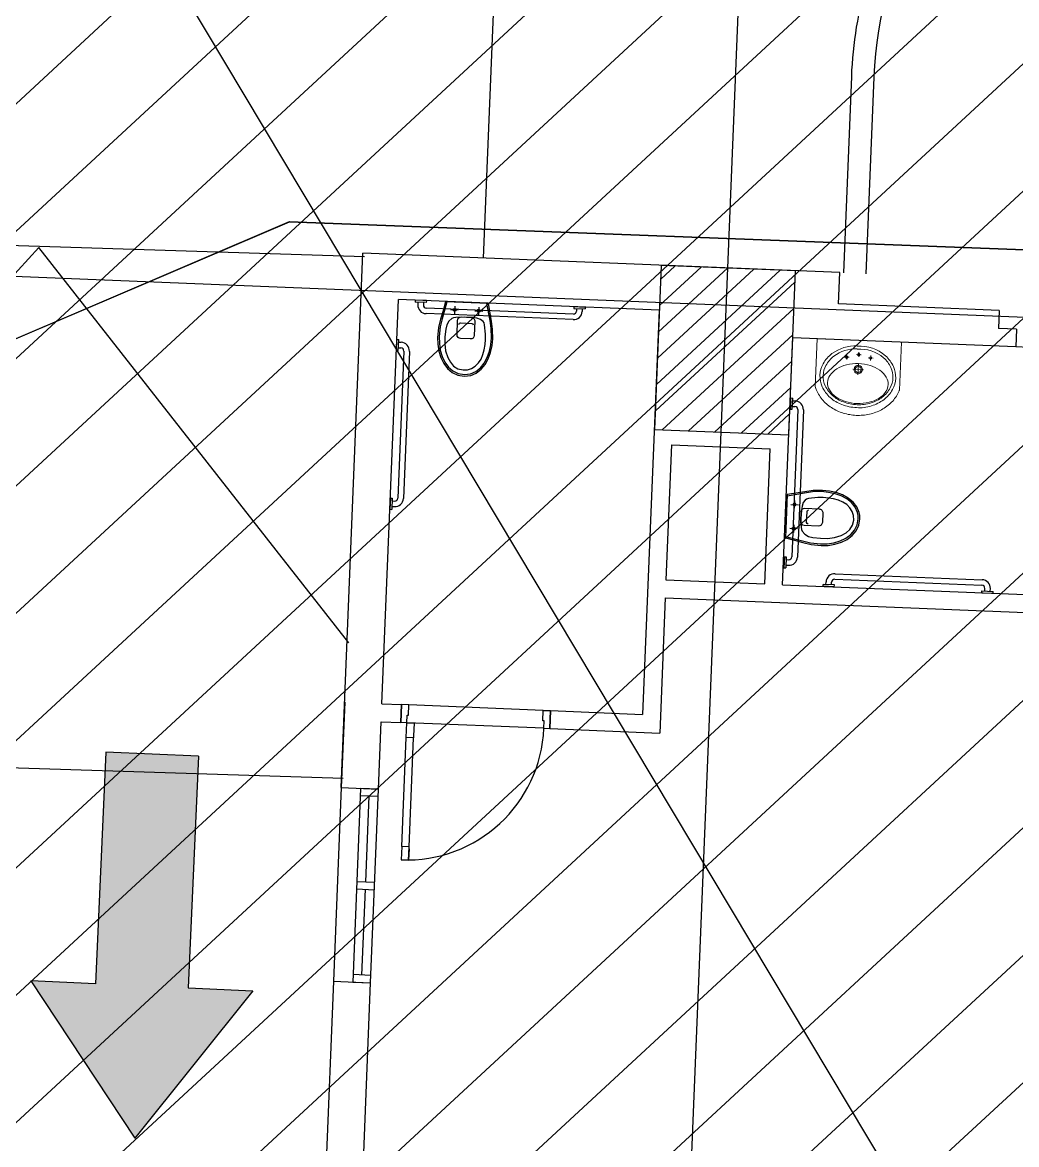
# Model space of a CAD drawing. Extents: x -678889171 to 586587, y -792238163 to 335485.
# Drawn here: x -678784306 to -678777642, y -791935771 to -791928249 of the extents above; entities that cross this region are included whole.
import ezdxf
from ezdxf.enums import TextEntityAlignment as Align

# ---------------------------------------------------------------- set-up
doc = ezdxf.new("R2010")
doc.units = 0
doc.header["$MEASUREMENT"] = 0
for name, color, linetype in [('A-FLOR-PATT', 252, 'Continuous'), ('A-SITE-PATT', 252, 'Continuous'), ('A-WALL', 252, 'Continuous')]:
    doc.layers.add(name, color=color, linetype=linetype)
doc.layers.add('BASEMENT3 LAYOUT$0$HATCH2', color=252, linetype='Continuous', lineweight=15)
doc.layers.add('Ground floor Towers$0$04-Ground Floor$0$A-FIX', color=252, linetype='Continuous', lineweight=0)
doc.styles.add('Ground floor Towers$0$$Bas01-Rname$0$EN-SC', font='swissc.ttf')
doc.styles.add('Ground floor Towers$0$$Bas01-Rname$0$EN-SCL', font='swisscl.ttf')
doc.styles.add('Ground floor Towers$0$04-Ground Floor$0$V2-lower ground$0$LEVEL  FOR LICENSE LOWER GR$0$$LG- LEVEL$0$AR-SR', font='sarb.shx')

# ---------------------------------------------------------------- blocks, each defined once
blk = doc.blocks.new('A$C61C61320')
at = {"layer": 'BASEMENT3 LAYOUT$0$HATCH2'}
h = blk.add_hatch(dxfattribs=at)
h.set_pattern_fill('ANSI31', color=256, scale=5000, style=0)
h.set_pattern_definition([(45, (1320016.062358054, 343948.7931753235), (-441.9417382415922, 441.9417382415922), [])])
h.paths.add_polyline_path([(11086.00013759569, 20764.88754983409), (-87874.57371154218, 20764.88754983409), (-87874.57371154218, -14411.92520058152), (11086.00013759569, -14411.92520058152)])
blk = doc.blocks.new('Ground floor Towers$0$04-Ground Floor$0$AH-AR-104 UPPER GROUND 01-12$0$SINK')
at = {"layer": 'Ground floor Towers$0$04-Ground Floor$0$A-FIX', "extrusion": (1.665588063699875e-09, -3.138174493232083e-10, -1)}
for p, q in [((0.4035908423611545, -338.7965968426433, -8.68954180109787e-07), (0.4035084171482595, -266.7495395120495, -8.915639413397063e-07)), ((-79.30568900722574, -366.193840062173, -9.931192723870933e-07), (-79.55334548863902, -398.2137962931156, -9.83483344782648e-07)), ((-35.61997836498631, -302.7731095538911, -9.402594059759953e-07), (36.42707744570362, -302.773027098865, -8.20258715428395e-07)), ((80.79409101521742, -367.432121277001, -7.260703954099993e-07), (80.5464345934306, -399.4520782232285, -7.164344677604511e-07)), ((-95.43949524423806, -382.0799899369595, -1.015006196333928e-06), (-63.41953925165581, -382.3276465375493, -9.615964209052023e-07)), ((-15.54439051894587, -402.7116038294735, -8.754593030847962e-07), (16.4755655034096, -402.9592600128672, -8.220495277323986e-07)), ((0.5894156882422976, -386.8254535970773, -8.535723790997978e-07), (0.3417594750353601, -418.8454101260686, -8.439364513982076e-07)), ((64.66028483783157, -383.3182714498071, -7.47957319141728e-07), (96.68024086022342, -383.5659281099797, -6.945475436678997e-07))]:
    blk.add_line(p, q, dxfattribs=at)
at = {"layer": 'Ground floor Towers$0$04-Ground Floor$0$A-FIX', "extrusion": (-1.665588063699923e-09, 3.13817449323203e-10, 0.9999999999999998)}
blk.add_ellipse((-16.79062542176689, -306.3131258572976, -9.077865415230363e-07), major_axis=(29.45776518601415, -255.2431258781662, 1.291642487974677e-07), ratio=0.9999999753848758, start_param=3.353874541305977, end_param=3.713109391863286, dxfattribs=at)
at = {"layer": 'Ground floor Towers$0$04-Ground Floor$0$A-FIX', "extrusion": (-1.665588063699898e-09, 3.13817449323229e-10, 1)}
blk.add_ellipse((2.817850195795472, -378.3519052454612, -8.525198725283172e-07), major_axis=(-3.630506021906103, -331.4681066139177, 9.797354825430234e-08), ratio=0.9999999778637716, start_param=3.161043487290933, end_param=3.465901985548386, dxfattribs=at)
at = {"layer": 'Ground floor Towers$0$04-Ground Floor$0$A-FIX', "extrusion": (-1.665588063699891e-09, 3.138174493232183e-10, 1)}
blk.add_ellipse((0.8294650368916336, -355.7890240727393, -8.629123290694812e-07), major_axis=(163.5666008321149, 238.4665377269725, 1.975996173475177e-07), ratio=0.9999999932108904, start_param=0.5934726341231646, end_param=0.9206505760667145, dxfattribs=at)
at = {"layer": 'Ground floor Towers$0$04-Ground Floor$0$A-FIX', "extrusion": (-1.665588063699877e-09, 3.138174493232075e-10, 1)}
blk.add_ellipse((0.6321092464640969, -381.3055257973429, -8.552335189123067e-07), major_axis=(-52.9011161899985, -302.0868072947642, 6.688643656972399e-09), ratio=0.9999999871391505, start_param=3.307219425883543, end_param=3.574109530330856, dxfattribs=at)
at = {"layer": 'Ground floor Towers$0$04-Ground Floor$0$A-FIX', "extrusion": (-1.665588063699872e-09, 3.138174493232065e-10, 1)}
blk.add_ellipse((11.58120549745945, -289.6550380821245, -8.657583569966981e-07), major_axis=(-0.3046104813670639, -243.0549941117481, 7.576754271557292e-08), ratio=0.9999999799001364, start_param=2.773338455884474, end_param=3.19050935196745, dxfattribs=at)
at = {"layer": 'Ground floor Towers$0$04-Ground Floor$0$A-FIX', "extrusion": (-1.665588063699877e-09, 3.138174493232072e-10, 1)}
for centre, start_param, end_param in [((0.6321092464640969, -381.3055257973429, -8.552335189123067e-07), 1.640761725557734, 1.907651823791409), ((3.301898920733947, -36.12336327551384, -9.591109349562025e-07), 4.782354379147528, 5.049244477381204)]:
    blk.add_ellipse(centre, major_axis=(288.6551439472279, -103.601048868327, 5.132923791871399e-07), ratio=0.9999999863093516, start_param=start_param, end_param=end_param, dxfattribs=at)
at = {"layer": 'Ground floor Towers$0$04-Ground Floor$0$A-FIX', "extrusion": (-1.665588063699907e-09, 3.138174493232088e-10, 1)}
blk.add_ellipse((0.8294650368916336, -355.7890240727393, -8.629123290694812e-07), major_axis=(-16.51979342297439, -288.6995297688869, 6.308377931278747e-08), ratio=0.9999999765279994, start_param=2.863839499194309, end_param=3.191017448478649, dxfattribs=at)
at = {"layer": 'Ground floor Towers$0$04-Ground Floor$0$A-FIX', "extrusion": (-1.665588063699879e-09, 3.138174493232055e-10, 1)}
blk.add_ellipse((16.79112774279201, -306.3129173778289, -8.518532396613537e-07), major_axis=(-28.6669268043136, -255.3331559091815, 3.238070860684086e-08), ratio=0.9999999758917829, start_param=2.566990492233155, end_param=2.926225342660101, dxfattribs=at)
at = {"layer": 'Ground floor Towers$0$04-Ground Floor$0$A-FIX', "extrusion": (-1.665588063699866e-09, 3.138174493232073e-10, 1)}
blk.add_ellipse((-42.58073849669017, -274.836183483334, -9.606202597602301e-07), major_axis=(-9.891191247007079, -216.0179452622964, 5.13155505134665e-08), ratio=0.999999978069943, start_param=3.873768438931086, end_param=4.290069611041106, dxfattribs=at)
at = {"layer": 'Ground floor Towers$0$04-Ground Floor$0$A-FIX', "extrusion": (-1.665588063699897e-09, 3.138174493232047e-10, 1)}
blk.add_ellipse((-41.12394879435305, -274.5090993004123, -9.58296492807064e-07), major_axis=(23.43123223916642, -194.8272669732021, 1.001669767154771e-07), ratio=0.9999999797312906, start_param=3.700579335359175, end_param=4.116880510183186, dxfattribs=at)
at = {"layer": 'Ground floor Towers$0$04-Ground Floor$0$A-FIX', "extrusion": (-1.665588063699897e-09, 3.138174493232075e-10, 1)}
blk.add_ellipse((-57.00273385109176, -242.1141538493939, -9.949101070620908e-07), major_axis=(-3.429614233506216, -154.1340807358655, 4.265763953988342e-08), ratio=0.9999999777368755, start_param=3.739532297271304, end_param=4.166490361519116, dxfattribs=at)
at = {"layer": 'Ground floor Towers$0$04-Ground Floor$0$A-FIX', "extrusion": (-1.665588063699874e-09, 3.138174493232076e-10, 1)}
blk.add_ellipse((-15.57825255244825, -306.1847245188546, -9.058075221579857e-07), major_axis=(24.29755506470978, -235.6751006630354, 1.14428676651935e-07), ratio=0.999999975717845, start_param=3.358301609702755, end_param=3.717536460237543, dxfattribs=at)
at = {"layer": 'Ground floor Towers$0$04-Ground Floor$0$A-FIX', "extrusion": (-1.665588063699873e-09, 3.138174493232082e-10, 1)}
blk.add_ellipse((-21.95259552515927, -296.118101006592, -9.195836338850508e-07), major_axis=(59.70513993306871, -210.2400948987328, 1.654211787406394e-07), ratio=0.9999999499612994, start_param=3.124047846335187, end_param=3.440584497596296, dxfattribs=at)
at = {"layer": 'Ground floor Towers$0$04-Ground Floor$0$A-FIX', "extrusion": (-1.665588063699876e-09, 3.138174493232092e-10, 0.9999999999999999)}
blk.add_ellipse((24.53178653780196, -296.4776317779324, -8.420469750172958e-07), major_axis=(-11.08131928238015, -218.2723200557258, 5.004074961096737e-08), ratio=0.999999979232061, start_param=2.601156395298045, end_param=2.917693036084659, dxfattribs=at)
at = {"layer": 'Ground floor Towers$0$04-Ground Floor$0$A-FIX', "extrusion": (-1.665588063699879e-09, 3.13817449323205e-10, 1)}
blk.add_ellipse((18.00249624389107, -306.4444527893647, -8.497943206607843e-07), major_axis=(96.4424318454352, -216.4069838899118, 2.28545651016006e-07), ratio=0.9999999786434469, start_param=2.028212453369431, end_param=2.387447295935782, dxfattribs=at)
at = {"layer": 'Ground floor Towers$0$04-Ground Floor$0$A-FIX', "extrusion": (-1.66558806369988e-09, 3.138174493232077e-10, 1)}
blk.add_ellipse((60.4130621302902, -243.0222989215072, -7.990587668782682e-07), major_axis=(-16.12917454007771, -153.3262100160908, 2.125187955035863e-08), ratio=0.9999999789526449, start_param=2.228283239603162, end_param=2.655241305256733, dxfattribs=at)
at = {"layer": 'Ground floor Towers$0$04-Ground Floor$0$A-FIX', "extrusion": (-1.665588063699891e-09, 3.138174493232065e-10, 1)}
blk.add_ellipse((44.0350931762805, -275.1677566574908, -8.16249910917826e-07), major_axis=(16.75793822614678, -195.514343444011, 8.926763444739111e-08), ratio=0.999999978082223, start_param=1.945641312617991, end_param=2.361942483769679, dxfattribs=at)
at = {"layer": 'Ground floor Towers$0$04-Ground Floor$0$A-FIX', "extrusion": (-1.665588063699894e-09, 3.138174493232094e-10, 1)}
blk.add_ellipse((42.58085052976094, -274.8356555500759, -8.187762994675766e-07), major_axis=(-22.94906619948789, -215.0230879295608, 2.925430626472924e-08), ratio=0.9999999798686525, start_param=2.145210766962645, end_param=2.561511941783565, dxfattribs=at)
at = {"layer": 'Ground floor Towers$0$04-Ground Floor$0$A-FIX', "extrusion": (-1.665588063700077e-09, 3.138174493232115e-10, 1)}
blk.add_ellipse((-82.33096930514148, -254.7405330279871, -1.03313413542474e-06), major_axis=(-3.024906053711305, -171.6764590318034, 4.883682106532571e-08), ratio=0.9999999796411183, start_param=4.261930806223291, end_param=4.730013163976646, dxfattribs=at)
at = {"layer": 'Ground floor Towers$0$04-Ground Floor$0$A-FIX', "extrusion": (-1.6655880637e-09, 3.138174493231934e-10, 1)}
blk.add_ellipse((-80.71744006966765, -254.1063682186359, -1.030645672412699e-06), major_axis=(-2.023845245526752, -151.6765335534164, 4.422785039819152e-08), ratio=0.9999999757375221, start_param=4.249914716306383, end_param=4.717997072149537, dxfattribs=at)
at = {"layer": 'Ground floor Towers$0$04-Ground Floor$0$A-FIX', "extrusion": (-1.665588063699948e-09, 3.138174493232082e-10, 1)}
blk.add_ellipse((-110.689169562349, -207.8431122491165, -1.095084444199972e-06), major_axis=(-1.476483080966048, -90.46765882901177, 2.593111734405071e-08), ratio=0.999999980048764, start_param=-1.562211496579579, end_param=-1.001799980634272, dxfattribs=at)
at = {"layer": 'Ground floor Towers$0$04-Ground Floor$0$A-FIX', "extrusion": (-1.665588063699925e-09, 3.138174493232136e-10, 0.9999999999999999)}
blk.add_ellipse((-110.689169562349, -207.8431122491165, -1.095084444199972e-06), major_axis=(-4.218174261410935, -90.38132734065388, 2.133749691207813e-08), ratio=0.9999999782438604, start_param=4.190880200379846, end_param=4.751291714614235, dxfattribs=at)
at = {"layer": 'Ground floor Towers$0$04-Ground Floor$0$A-FIX', "extrusion": (-1.665588063699853e-09, 3.138174493232075e-10, 1)}
blk.add_ellipse((114.6231775805791, -209.5857765257351, -7.192600097448646e-07), major_axis=(-4.565002073689449, -90.36447384749255, 2.075453572755158e-08), ratio=0.9999999756911047, start_param=1.053125285183313, end_param=1.613536797029329, dxfattribs=at)
at = {"layer": 'Ground floor Towers$0$04-Ground Floor$0$A-FIX', "extrusion": (-1.665588063699903e-09, 3.138174493232038e-10, 1)}
blk.add_ellipse((114.6231775805791, -209.5857765257351, -7.192600097448646e-07), major_axis=(12.25601736116495, -89.64578915053447, 4.854588911904158e-08), ratio=0.9999999694587173, start_param=1.427188379515184, end_param=1.98759988794231, dxfattribs=at)
at = {"layer": 'Ground floor Towers$0$04-Ground Floor$0$A-FIX', "extrusion": (-1.665588063699787e-09, 3.138174493232116e-10, 1)}
blk.add_ellipse((83.93943631487491, -255.379896284936, -7.559954892712376e-07), major_axis=(6.323915597741063, -151.5581568059762, 5.80946325284212e-08), ratio=0.9999999750494029, start_param=1.521360235715126, end_param=1.989442590570832, dxfattribs=at)
at = {"layer": 'Ground floor Towers$0$04-Ground Floor$0$A-FIX', "extrusion": (-1.665588063699974e-09, 3.13817449323206e-10, 0.9999999999999999)}
blk.add_ellipse((82.33083200324472, -254.7395119676039, -7.588757251127335e-07), major_axis=(2.070632180150184, -171.6906206394729, 5.732833288536875e-08), ratio=0.9999999784476523, start_param=1.558742859555083, end_param=2.02682521641133, dxfattribs=at)
at = {"layer": 'Ground floor Towers$0$04-Ground Floor$0$A-FIX', "extrusion": (-1.665588063699899e-09, 3.138174493232058e-10, 1)}
blk.add_ellipse((-82.33096930514148, -254.7405330279871, -1.03313413542474e-06), major_axis=(9.21751493119497, -171.4555175562532, 6.915831603826744e-08), ratio=0.9999999722352965, start_param=4.658686498353367, end_param=5.126768852304175, dxfattribs=at)
at = {"layer": 'Ground floor Towers$0$04-Ground Floor$0$A-FIX', "extrusion": (-1.665588063699886e-09, 3.13817449323208e-10, 1)}
blk.add_ellipse((-80.71744006966765, -254.1063682186359, -1.030645672412699e-06), major_axis=(-11.28137164917022, -151.2699476875467, 2.868103118154082e-08), ratio=0.9999999838951733, start_param=-1.504090669017218, end_param=-1.036008309342965, dxfattribs=at)
at = {"layer": 'Ground floor Towers$0$04-Ground Floor$0$A-FIX', "extrusion": (-1.665588063700134e-09, 3.138174493232082e-10, 0.9999999999999999)}
blk.add_ellipse((-56.47905396307033, -174.4065904494055, -1.015285686906974e-06), major_axis=(-1.153568323804308, -154.167915933211, 4.645921251484406e-08), ratio=0.9999999794626191, start_param=-1.01063668929878, end_param=-0.5836786249526544, dxfattribs=at)
at = {"layer": 'Ground floor Towers$0$04-Ground Floor$0$A-FIX', "extrusion": (-1.665588063699815e-09, 3.138174493227573e-10, 1)}
blk.add_ellipse((0.4035497042714269, -302.7730681475514, -8.802590605582132e-07), major_axis=(1.49887478529695, -27.97817927175965, 1.127654880712968e-08), ratio=0.9999999796075476, start_param=3.236817611607567, end_param=9.520002918787153, dxfattribs=at)
at = {"layer": 'Ground floor Towers$0$04-Ground Floor$0$A-FIX', "extrusion": (-1.665588063699951e-09, 3.138174493227403e-10, 1)}
blk.add_ellipse((0.4035497042714269, -302.7730681475514, -8.802590605582132e-07), major_axis=(-3.497362402117776, -19.70511321874915), ratio=0.9999999796449042, start_param=3.005732827076799, end_param=9.288918134256384, dxfattribs=at)
at = {"layer": 'Ground floor Towers$0$04-Ground Floor$0$A-FIX', "extrusion": (-1.665588063699856e-09, 3.138174493232038e-10, 1)}
blk.add_ellipse((60.93674204815761, -175.3147352830711, -8.194343467509074e-07), major_axis=(-31.30409227854246, -150.9606941203799, -4.765622467181157e-09), ratio=0.9999999756208613, start_param=0.7801604363055579, end_param=1.207118496339873, dxfattribs=at)
at = {"layer": 'Ground floor Towers$0$04-Ground Floor$0$A-FIX', "extrusion": (-1.66558806369989e-09, 3.138174493232065e-10, 1)}
blk.add_ellipse((83.93943631487491, -255.379896284936, -7.559954892712376e-07), major_axis=(11.49256189274226, -151.2540494703376, 6.660803391447115e-08), ratio=0.9999999822068841, start_param=1.019143556665997, end_param=1.48722591566145, dxfattribs=at)
at = {"layer": 'Ground floor Towers$0$04-Ground Floor$0$A-FIX', "extrusion": (-1.665588063699845e-09, 3.138174493232058e-10, 1)}
blk.add_ellipse((82.33083200324472, -254.7395119676039, -7.588757251127335e-07), major_axis=(-13.42677702846405, -171.1773316094464, 3.135495403506005e-08), ratio=0.9999999704862773, start_param=1.18099772194186, end_param=1.64908007514028, dxfattribs=at)
at = {"layer": 'Ground floor Towers$0$04-Ground Floor$0$A-FIX', "extrusion": (-1.665588063700001e-09, 3.13817449323216e-10, 1)}
blk.add_ellipse((-42.58098762303416, -234.6443898627476, -9.732335608547907e-07), major_axis=(-8.376703733836774, -216.0819728549405, 5.385815581383608e-08), ratio=0.9999999784650361, start_param=-1.063960848176168, end_param=-0.6476596748284257, dxfattribs=at)
at = {"layer": 'Ground floor Towers$0$04-Ground Floor$0$A-FIX', "extrusion": (-1.665588063699576e-09, 3.138174493232144e-10, 1)}
blk.add_ellipse((-40.81309705027525, -234.3185077268427, -9.703912509187666e-07), major_axis=(6.018394496440925, -196.1388941517301, 7.15759735116791e-08), ratio=0.9999999782942794, start_param=-1.141122977869973, end_param=-0.7248218057367015, dxfattribs=at)
at = {"layer": 'Ground floor Towers$0$04-Ground Floor$0$A-FIX', "extrusion": (-1.665588063699949e-09, 3.13817449323208e-10, 1)}
blk.add_ellipse((-20.59777837061847, -120.95125741417, -9.722974786465158e-07), major_axis=(-0.8358603183332605, -218.5518308776297, 6.719317914179856e-08), ratio=0.9999999786017657, start_param=-0.5873365087328203, end_param=-0.270799868002163, dxfattribs=at)
at = {"layer": 'Ground floor Towers$0$04-Ground Floor$0$A-FIX', "extrusion": (-1.665588063699888e-09, 3.138174493225091e-10, 1)}
blk.add_ellipse((-79.42951742673176, -382.2038182372489, -9.883013087236484e-07), major_axis=(0.7689963252861591, -7.96820741063218, 3.781393625703009e-09), ratio=0.9999999750782979, start_param=3.253692390338819, end_param=9.536877697518406, dxfattribs=at)
at = {"layer": 'Ground floor Towers$0$04-Ground Floor$0$A-FIX', "extrusion": (-1.66558806369986e-09, 3.138174493232067e-10, 1)}
blk.add_ellipse((3.301898920733947, -36.12336327551384, -9.591109349562025e-07), major_axis=(-16.62320548290933, -306.2329770587921, 6.841383912647837e-08), ratio=0.9999999816031726, start_param=0.04649536682018196, end_param=0.3133854730282306, dxfattribs=at)
at = {"layer": 'Ground floor Towers$0$04-Ground Floor$0$A-FIX', "extrusion": (-1.665588063699954e-09, 3.138174493227797e-10, 1)}
blk.add_ellipse((80.6702627745035, -383.4420998096903, -7.212524315904293e-07), major_axis=(-0.4051363344175007, -7.994970264145287, 1.834170932928602e-09), ratio=0.9999999808041242, start_param=3.171257293388393, end_param=9.45444260056798, dxfattribs=at)
at = {"layer": 'Ground floor Towers$0$04-Ground Floor$0$A-FIX', "extrusion": (-1.66558806369987e-09, 3.138174493232079e-10, 1)}
blk.add_ellipse((25.88660348376288, -121.3107877682451, -8.947608201152971e-07), major_axis=(-21.8956959076774, -217.4538571502785, 3.177160504616407e-08), ratio=0.9999999821904908, start_param=0.3595088141356741, end_param=0.6760454535805569, dxfattribs=at)
at = {"layer": 'Ground floor Towers$0$04-Ground Floor$0$A-FIX', "extrusion": (-1.665588063699868e-09, 3.13817449323207e-10, 1)}
blk.add_ellipse((44.34594483090041, -234.9771652627533, -8.283446690885091e-07), major_axis=(-10.88948284651249, -195.9288291012148, 4.334849274841011e-08), ratio=0.9999999783584995, start_param=0.7342001597901784, end_param=1.150501332820389, dxfattribs=at)
at = {"layer": 'Ground floor Towers$0$04-Ground Floor$0$A-FIX', "extrusion": (-1.66558806369996e-09, 3.138174493232106e-10, 0.9999999999999999)}
blk.add_ellipse((42.58060116501292, -234.6438616910709, -8.313896007147929e-07), major_axis=(-7.800099738222086, -216.1035557397973, 5.482531363228758e-08), ratio=0.9999999779663924, start_param=0.7224976036261905, end_param=1.138798775743195, dxfattribs=at)
at = {"layer": 'Ground floor Towers$0$04-Ground Floor$0$A-FIX', "extrusion": (-1.665588063700133e-09, 3.138174493232293e-10, 1)}
blk.add_ellipse((-16.79126483603613, -203.1671276773704, -9.401566206818307e-07), major_axis=(-19.91063752859546, -256.1647513174589, 4.722604865667578e-08), ratio=0.9999999751142706, start_param=-0.6088366485314891, end_param=0.0969386233602707, dxfattribs=at)
at = {"layer": 'Ground floor Towers$0$04-Ground Floor$0$A-FIX', "extrusion": (-1.665588063699878e-09, 3.138174493232076e-10, 1)}
blk.add_ellipse((-14.78049999869836, -203.0418115354369, -9.368468410682555e-07), major_axis=(-39.87566420050602, -233.5445473247702, 6.873923820335184e-09), ratio=0.9999999747502694, start_param=-0.5250366806669129, end_param=0.1816272166355495, dxfattribs=at)
at = {"layer": 'Ground floor Towers$0$04-Ground Floor$0$A-FIX', "extrusion": (-1.665588063699832e-09, 3.138174493232069e-10, 1)}
blk.add_ellipse((18.8002485591569, -203.3015399846736, -8.808336396820763e-07), major_axis=(-4.760492635633372, -236.8764702371213, 6.640694998325604e-08), ratio=0.9999999786435861, start_param=-0.1094878152972438, end_param=0.6987727503552787, dxfattribs=at)
at = {"layer": 'Ground floor Towers$0$04-Ground Floor$0$A-FIX', "extrusion": (-1.665588063699853e-09, 3.138174493232049e-10, 0.9999999999999998)}
blk.add_ellipse((16.79048811989196, -203.1669194363203, -8.84223318945048e-07), major_axis=(-4.006234340994623, -256.906137473027, 7.39488926785169e-08), ratio=0.9999999800575435, start_param=-0.09597108538820076, end_param=0.7020118885677142, dxfattribs=at)
at = {"layer": 'Ground floor Towers$0$04-Ground Floor$0$A-FIX', "extrusion": (-1.665588063700159e-09, 3.138174493237893e-10, 1)}
blk.add_ellipse((0.4655874475283781, -402.8354317721205, -8.487544153357388e-07), major_axis=(3.352197377639056, -7.269556949099693, 7.86469375884308e-09), ratio=0.9999999678427601, start_param=3.213867137436043, end_param=9.49705244461563, dxfattribs=at)
blk = doc.blocks.new('Ground floor Towers$0$04-Ground Floor$0$AH-AR-104 UPPER GROUND 01-12$0$LAVAB')
at = {"layer": 'Ground floor Towers$0$04-Ground Floor$0$A-FIX'}
for p, q in [((320.4104008778995, 282.4656136501872, -4.946558917330428e-07), (-8.173446985892951e-08, 282.4656135574915)), ((8.172719390131533e-08, -282.4656135574915), (-8.173083188012242e-08, 282.4656135574915)), ((320.4104010524243, -282.4656134647812, 4.462868179782216e-07), (8.172719390131533e-08, -282.4656135574915))]:
    blk.add_line(p, q, dxfattribs=at)
blk.add_open_spline([(320.4104008778995, 282.4656136501872, -4.946558917330428e-07), (321.9575430351288, 281.9421272573964, -4.942694992235891e-07), (323.4997065342795, 281.4014124651731, -4.938528489071985e-07), (337.7097237458984, 276.2437062288373, -4.897215860517065e-07), (350.0217448852236, 270.4814683586592, -4.83987798551356e-07), (373.6138942096477, 256.8375469659659, -4.686662739085975e-07), (384.8941230669957, 248.9566681061842, -4.590799086098004e-07), (406.1735863078284, 231.32524211079, -4.363910824794212e-07), (416.1731519739005, 221.5751625140401, -4.232895042196324e-07), (434.695864990503, 200.478194200783, -3.939633959278718e-07), (443.219317934072, 189.1315031034319, -3.777392907262097e-07), (458.6376673915258, 165.1276699964365, -3.42597339859558e-07), (465.5327492758736, 152.4705977838021, -3.236796684926443e-07), (477.5779012982423, 126.1423979862739, -2.836077117779897e-07), (482.7280482070128, 112.4713179361279, -2.624535298648708e-07), (491.1987263724077, 84.42012842855183, -2.183900498889954e-07), (494.5192725301679, 70.04009148021578, -1.954808771877656e-07), (499.2768057380781, 40.88298085123824, -1.484101386932954e-07), (500.7137873642714, 26.10601034626598, -1.242487429168334e-07), (501.6809207230326, -3.52863958562375, -7.519312672613158e-08), (501.2110698926153, -18.38620033967891, -5.029910358464532e-08), (498.3721335196244, -47.8647650804196), (496.0030536990307, -62.48565498375683, 2.478678817302479e-08), (489.404071141533, -91.17624784243526, 7.464437291432221e-08), (485.1741683450164, -105.2458613609924, 9.940597048529917e-08), (474.9226114264095, -132.5250078290555, 1.480589088335418e-07), (468.9009179652385, -145.7344836474949, 1.719501663059166e-07), (455.1659584953668, -170.9924009992974, 2.183297217694382e-07), (447.4525671976771, -183.040793418375, 2.408179773188403e-07), (430.4677788513545, -205.684995927877, 2.838640132698509e-07), (421.1961340858034, -216.2806904448662, 3.044216793878771e-07), (401.2672834452464, -235.7394754230045, 3.430860204777772e-07), (390.6097372872796, -244.6022525425069, 3.611922801637899e-07), (368.1294477767115, -260.3325966709963, 3.944472604333047e-07), (356.306445918719, -267.1995262380951, 4.095950004227287e-07), (336.3247611169718, -276.5719859946839, 4.314762586771805e-07), (328.4342190189964, -279.7500278775842, 4.392457570235994e-07), (320.4104010524206, -282.4656134647812, 4.462868179782216e-07)], degree=3, knots=[3.415321594805505, 3.415321594805505, 3.415321594805505, 3.415321594805505, 3.434102791300903, 3.434102791300903, 3.588975194605328, 3.588975194605328, 3.743847597909754, 3.743847597909754, 3.898720001214179, 3.898720001214179, 4.053592404518604, 4.053592404518604, 4.20846480782303, 4.20846480782303, 4.363337211127456, 4.363337211127456, 4.518209614431881, 4.518209614431881, 4.673082017736307, 4.673082017736307, 4.827954421040732, 4.827954421040732, 4.982826824345158, 4.982826824345158, 5.137699227649583, 5.137699227649583, 5.292571630954009, 5.292571630954009, 5.447444034258434, 5.447444034258434, 5.60231643756286, 5.60231643756286, 5.757188840867285, 5.757188840867285, 5.912061244171711, 5.912061244171711, 6.009469332223597, 6.009469332223597, 6.009469332223597, 6.009469332223597], dxfattribs=at)
at = {"layer": 'Ground floor Towers$0$04-Ground Floor$0$A-FIX', "xscale": -1, "rotation": 270}
blk.add_blockref('Ground floor Towers$0$04-Ground Floor$0$AH-AR-104 UPPER GROUND 01-12$0$SINK', (496.734771227588, -0.001029249193379655, 8.802590607021985e-07), dxfattribs=at)
blk = doc.blocks.new('GR')
at = {"layer": 'A-FLOR-PATT'}
h = blk.add_hatch(color=256, dxfattribs=at)
h.dxf.hatch_style = 1
h.paths.add_polyline_path([(9630.79829031974, 250042.4690107703), (10065.34619452059, 250040.5521599948), (10072.20377503335, 251595.1579301059), (10694.5716259703, 251592.4125796556), (10687.71404538304, 250037.806809485), (11122.26194961369, 250035.8899587691), (10372.02413058281, 249017.6767746508)])
for p, q in [((49525, 196905), (245.3918416806846, 272191.5239476775)), ((14105, 206210), (14105, 268485)), ((14105, 206210), (14105, 268485)), ((12467.36492938155, 260293.6822682575), (12464.43383312575, 255006.1949723215)), ((14881.06607683003, 256323.7397618859), (14881.06607683003, 255006.1949769677)), ((15031.06607683003, 256323.7397618859), (15031.06607683003, 255006.1949769677)), ((11156.56751948255, 255196.699353244), (93119.86647302075, 255419.2855674157)), ((11158.08562406938, 255197.9860199755), (93236.15672916308, 255420.6398325165)), ((8303.774919828837, 253838.3082441636), (11158.08562406938, 255197.9860199755)), ((8303.855086190513, 253837.7829043713), (11156.56751948255, 255196.699353244)), ((14856.55980091989, 255006.1981216787), (11658.19896585257, 255006.1949883371)), ((11658.19896522846, 251421.6429360304), (11658.19896585257, 255006.1949883371)), ((13659.29500276942, 255005.3809908843), (13659.29500276942, 253905.3809908843)), ((14559.29500276942, 255005.3809908843), (13659.29500276942, 255005.3809908843)), ((13659.29500276939, 254914.3399024369), (13750.33609121683, 255005.3809908844)), ((13659.29500276939, 254737.5632071403), (13927.11278651346, 255005.3809908844)), ((13659.29500276939, 254560.7865118437), (14103.8894818101, 255005.3809908844)), ((13659.29500276939, 254384.009816547), (14280.66617710673, 255005.3809908844)), ((13659.29500276939, 254207.2331212504), (14457.44287240336, 255005.3809908844)), ((14559.29500276942, 253905.3809908843), (14559.29500276942, 255005.3809908843)), ((14856.55980091989, 254796.1948188426), (14856.55980091989, 255006.1981216787)), ((11668.99701183132, 254981.8240816388), (6508.710903364001, 254938.1312045062)), ((9485.137350432371, 254955.8233998855), (6523.98188870601, 251438.1336100141)), ((11668.9969995154, 252393.0895074763), (9485.137350432371, 254955.8233998855)), ((13659.29500276939, 254030.4564259538), (14559.29500276939, 254930.4564259538)), ((15935.77365616492, 254796.1948188426), (14856.55980091995, 254796.1948188426)), ((15935.77365616492, 254796.1948188426), (15935.77365616492, 254676.1948188426)), ((58315, 254755), (-5985, 254755)), ((13656.55980091987, 254706.1981188135), (11908.19820498369, 254706.1981138597)), ((11908.19865602988, 251993.6971203306), (11908.19820498369, 254706.1981138597)), ((12512.50168589319, 254704.1902289052, -2.166913846671937), (12223.62749392528, 254704.1902289053, -2.166913846671937)), ((13656.55980091987, 254706.1981188135), (13656.55980091973, 251993.6981915046)), ((13710.99626299669, 253905.3809908844), (14559.29500276939, 254753.6797306571)), ((16055.77365616492, 254676.1948188426), (15935.77365616492, 254676.1948188426)), ((16055.77365616492, 254676.1949437684), (16055.77365616492, 254556.1948188426)), ((13887.77295829332, 253905.3809908844), (14559.29500276939, 254576.9030353605)), ((14559.2950027694, 252900.6557201237), (14559.2950027694, 254556.1948188426)), ((16055.77365616492, 254556.1948188426), (14559.2950027694, 254556.1948188426)), ((21455.77365616542, 254556.1949437684), (16056.90292328026, 254556.1949437463)), ((14064.54965358996, 253905.3809908844), (14559.29500276939, 254400.1263400639)), ((14241.32634888659, 253905.3809908844), (14559.29500276939, 254223.3496447672)), ((14418.10304418323, 253905.3809908844), (14559.29500276939, 254046.5729494706)), ((13659.29500276942, 253905.3809908843), (14559.29500276942, 253905.3809908843)), ((13776.55980091983, 253806.1976147522), (13776.55980091978, 252900.6552467549)), ((13776.55980091983, 253806.1976147522), (14439.2950027694, 253806.1976147522)), ((14439.2950027694, 252900.6556475522), (14439.2950027694, 253806.1976147522)), ((14565.08856196994, 253504.9584775339, -2.166913846671937), (14565.08856181859, 253216.084285566, -2.166913846671937)), ((13776.55980091978, 252900.6552467549), (14439.2950027694, 252900.6556475522)), ((14559.2950027694, 252900.6557201237), (17603.0787533252, 252900.6575608895)), ((13776.55980091977, 252780.6552547129), (17603.0787533252, 252780.6574907666)), ((13776.55980091977, 252780.6552547129), (13776.55980091972, 251873.6981915046)), ((11658.19895563719, 251993.6950729538), (11658.19896522846, 251421.6429382163)), ((11908.19865602988, 251993.6971203306), (12038.99685491874, 251993.6981915047)), ((12038.99685491881, 251993.6981915047), (12038.99685491881, 251873.6981915047)), ((12088.99685491874, 251993.6981915047), (12038.99685491874, 251993.6981915047)), ((12038.99685491879, 251873.6981915047), (12038.99685491874, 251993.6981915047)), ((12088.99685491874, 251923.6981915047), (12088.99685491874, 251993.6981915047)), ((12988.99685491842, 251993.6981915047), (12088.99685491874, 251993.6981915047)), ((12988.99685491845, 251923.6981915047), (12988.99685491842, 251993.6981915047)), ((12988.99685491842, 251993.6981915047), (13038.99685491842, 251993.6981915047)), ((13038.99685491841, 251993.6981915046), (13656.55980091973, 251993.6981915046)), ((13038.99685491878, 251993.6981915047), (13038.99685491878, 251873.6981915047)), ((13038.99685491847, 251873.6981915047), (13038.99685491842, 251993.6981915047)), ((12078.99685491874, 251873.6981915047), (12078.99685491874, 251923.6981915047)), ((12078.99685491874, 251923.6981915047), (12088.99685491874, 251923.6981915047)), ((12998.99685491842, 251923.6981915047), (12988.99685491845, 251923.6981915047)), ((12998.99685491842, 251873.6981915047), (12998.99685491842, 251923.6981915047)), ((11908.19875115348, 251421.6429404022), (11908.19867598381, 251873.6981915046)), ((11908.19867598381, 251873.6981915047), (12038.99685491879, 251873.6981915047)), ((12078.99685491874, 251873.6981915047), (12038.99685491879, 251873.6981915047)), ((12078.99685491874, 251773.6981915048), (12078.99685491874, 251873.6981915047)), ((12078.99685491874, 251873.6981915047), (12128.99685491871, 251873.6981915047)), ((12998.99685491839, 251873.6981915047), (12078.99685491874, 251873.6981915047)), ((12128.99685491871, 251873.6981915047), (12128.99685491871, 251786.6981915048)), ((12998.99685491842, 251873.6981915047), (13038.99685491847, 251873.6981915047)), ((13038.99685491847, 251873.6981915047), (13776.55980091972, 251873.6981915046)), ((12128.99685491871, 251773.6981915048), (12078.99685491874, 251773.6981915048)), ((12078.99685491874, 251043.698191505), (12078.99685491874, 251773.6981915048)), ((12128.99685491871, 251786.6981915048), (12128.99685491871, 251773.6981915048)), ((12128.99685491871, 251043.698191505), (12128.99685491871, 251773.6981915048)), ((10072.20377503335, 251595.1579301059), (10065.34619452059, 250040.5521599948)), ((10694.5716259703, 251592.4125796556), (10072.20377503335, 251595.1579301059)), ((10694.5716259703, 251592.4125796556), (10687.71404538304, 250037.806809485)), ((11668.99702760388, 251482.2117509123), (6523.98188870601, 251438.1336100141)), ((11658.19896303835, 251421.642937104, 3.291909956743937e-09), (11658.1989684312, 250121.642937104, 3.291909956743937e-09)), ((11658.19896522846, 251421.6429360304, 3.291909956743422e-09), (11908.19875115348, 251421.6429404022, 3.28319867267068e-09)), ((11908.19896843216, 251421.6429371039, 3.801759874456983e-09), (11788.19896843216, 251421.6429371039, 3.801759874456983e-09)), ((11788.19896843216, 251421.6429371039, 3.801759874456983e-09), (11788.19896843185, 250121.642937104, 3.801759874456983e-09)), ((11908.19896843185, 250121.642937104, 3.801759874456983e-09), (11908.19896843216, 251421.6429371039, 3.801759874456983e-09)), ((11907.9608763718, 251371.6429371039, 3.198283820005112e-09), (11788.19896843216, 251371.6429371039, 3.801759874456983e-09)), ((11848.07992240199, 250796.6429371039, 3.500021847231047e-09), (11848.07992240199, 251371.6429371039, 3.500021847231047e-09)), ((12128.99685491871, 251043.698191505), (12078.99685491874, 251043.698191505)), ((12078.99685491874, 251043.698191505), (12078.99685491874, 250953.698191505)), ((12128.99685491871, 250953.698191505), (12128.99685491871, 251043.698191505)), ((12128.99685491871, 250953.698191505), (12128.99685491871, 251030.698191505)), ((12128.99685491871, 251030.698191505), (12128.99685491871, 250953.698191505)), ((12078.99685491874, 250953.698191505), (12128.99685491871, 250953.698191505)), ((11788.198968432, 250796.6429371039, 3.801759874456983e-09), (11908.198968432, 250796.6429371039, 3.801759874456983e-09)), ((11788.198968432, 250746.6429371039, 3.801759874456983e-09), (11908.198968432, 250746.6429371039, 3.801759874456983e-09)), ((11848.07992240199, 250171.6429371039, 3.500021847231047e-09), (11848.07992240199, 250746.6429371039, 3.500021847231047e-09)), ((11658.198905193, 250121.6429360303), (11658.19890457432, 248121.6426740166)), ((11658.19890519208, 250121.6429360303, 3.291909958828702e-09), (11908.19892551151, 250121.6429404022, 3.283195473492091e-09)), ((11908.19896843187, 250171.6429371039, 3.197084082463524e-09), (11788.19896843216, 250171.6429371039, 3.801759874456983e-09)), ((11788.19896843185, 250121.642937104, 3.801759874456983e-09), (11908.19896843185, 250121.642937104, 3.801759874456983e-09)), ((11908.19892533919, 248121.6426783884), (11908.19892551177, 250121.6429404022)), ((10065.34619452059, 250040.5521599948), (9630.79829031974, 250042.4690107703)), ((9630.79829031974, 250042.4690107703), (10372.02413058281, 249017.6767746508)), ((11122.26194961369, 250035.8899587691), (10372.02413058281, 249017.6767746508)), ((10687.71404538304, 250037.806809485), (11122.26194961369, 250035.8899587691))]:
    blk.add_line(p, q, dxfattribs=at)
at = {"layer": 'A-FLOR-PATT', "ltscale": 0.5}
for p, q in [((12095.69882665481, 254706.195797615), (12020.69882665915, 254706.1949908814)), ((12020.69882665915, 254706.1949908814), (12020.69896111474, 254693.694990882)), ((12095.69896111043, 254693.6957976158), (12020.69896111474, 254693.694990882)), ((12039.44896110693, 254693.6951925654), (12039.44914897957, 254676.2291471479)), ((12076.9489611048, 254693.6955959323), (12076.94914897742, 254676.2295505147)), ((12095.69882665481, 254706.195797615), (12095.69896111043, 254693.6957976158)), ((13085.69882665914, 254706.1941841476), (13160.69882665481, 254706.1949908814)), ((13085.69882665914, 254706.1941841476), (13085.69896111474, 254693.6941841484)), ((13085.69896111474, 254693.6941841484), (13160.69896111039, 254693.694990882)), ((13104.44896111365, 254693.6943858317), (13104.44914908319, 254676.2299807729)), ((13141.94896111148, 254693.6947891986), (13141.94914908102, 254676.2303841398)), ((13160.69882665481, 254706.1949908814), (13160.69896111039, 254693.694990882)), ((13083.73006655047, 254618.69989077), (12096.78765024084, 254618.6908882412)), ((13084.44914914345, 254656.1953942482), (12096.94914903556, 254656.1953942482)), ((11908.19892682931, 254438.6948908792), (11920.69892682864, 254438.6950253347)), ((11908.19973356303, 254363.6948908835), (11908.19892682931, 254438.6948908792)), ((11920.6997335623, 254363.6950253391), (11920.69892682864, 254438.6950253347)), ((11920.69912851211, 254419.9450253359), (11938.16353357082, 254419.9452133054)), ((11908.19973356303, 254363.6948908835), (11920.6997335623, 254363.6950253391)), ((11920.69953187895, 254382.445025338), (11938.16393693776, 254382.4452133075)), ((11958.19852346246, 254362.4452133678), (11958.19852346247, 253374.9452132599)), ((11995.69402694066, 254361.7261307748), (11995.7030294695, 253374.7837144652)), ((14563.08379991561, 254153.1556182955), (14575.58379991493, 254153.1557527511)), ((14563.08460664933, 254078.1556182999), (14563.08379991561, 254153.1556182955)), ((14575.58460664859, 254078.1557527555), (14575.58379991493, 254153.1557527511)), ((14575.5840015984, 254134.4057527522), (14593.04840665712, 254134.4059407218)), ((14575.58440496525, 254096.9057527544), (14593.04881002406, 254096.9059407239)), ((14563.08460664933, 254078.1556182999), (14575.58460664859, 254078.1557527555)), ((14613.08339654875, 254076.9059407842), (14613.08339654877, 253089.4059406763)), ((14650.57890002695, 254076.1868581912), (14650.5879025558, 253089.2444418816)), ((11908.19812009563, 253373.6948908792), (11920.69812009489, 253373.6950253348)), ((11908.19812009563, 253373.6948908792), (11908.19892682931, 253298.6948908835)), ((11920.69812009489, 253373.6950253348), (11920.69892682863, 253298.6950253391)), ((11920.69832177832, 253354.9450253292), (11938.16436719597, 253354.9452132018)), ((11908.19892682931, 253298.6948908835), (11920.69892682863, 253298.6950253391)), ((11920.69872514523, 253317.4450253313), (11938.16477056282, 253317.4452132039)), ((14563.08299318192, 253088.1556182955), (14575.58299318119, 253088.1557527512)), ((14563.08299318192, 253088.1556182955), (14563.08379991561, 253013.1556182999)), ((14575.58299318119, 253088.1557527512), (14575.58379991493, 253013.1557527555)), ((14575.58319486462, 253069.4057527455), (14593.04924028227, 253069.4059406182)), ((14563.08379991561, 253013.1556182999), (14575.58379991493, 253013.1557527555)), ((14575.58359823153, 253031.9057527477), (14593.04964364912, 253031.9059406203)), ((14907.55266002208, 252988.1508185814), (15894.49507633172, 252988.1598211102)), ((14905.58376545782, 252913.156525203), (14830.58376546216, 252913.1557184694)), ((14830.58389991775, 252900.6557184701), (14830.58376546216, 252913.1557184694)), ((14905.58389991342, 252900.6565252038), (14830.58389991775, 252900.6557184701)), ((14849.33376546107, 252913.1559201528), (14849.33357749154, 252930.6203252116)), ((14886.8337654589, 252913.1563235197), (14886.83357748936, 252930.6207285785)), ((14905.58389991342, 252900.6565252038), (14905.58376545782, 252913.156525203)), ((14906.83357742911, 252950.6553151032), (15894.33357753698, 252950.6553151032)), ((15895.58376546212, 252913.1549117356), (15970.58376545782, 252913.1557184694)), ((15895.58389991775, 252900.6549117363), (15895.58376546212, 252913.1549117356)), ((15895.58389991775, 252900.6549117363), (15970.58389991341, 252900.6557184701)), ((15914.33376546776, 252913.1551134191), (15914.33357759513, 252930.6211588367)), ((15951.83376546562, 252913.155516786), (15951.83357759299, 252930.6215622036)), ((15970.58389991341, 252900.6557184701), (15970.58376545782, 252913.1557184694))]:
    blk.add_line(p, q, dxfattribs=at)
at = {"layer": 'A-FLOR-PATT', "elevation": -2.166913846669273}
for points in [[(12223.62749392528, 254704.1902289053), (12210.32004004301, 254642.4763363329), (12196.41429968924, 254586.8378091746), (12185.28206312667, 254529.5234624145), (12180.74808169301, 254462.8463075071), (12183.41272138875, 254416.5253512742), (12192.69607464956, 254371.319536985), (12208.03618647778, 254328.2929465724), (12228.91779277911, 254290.2016681769), (12255.86162170161, 254257.088072324), (12288.33168984501, 254232.2072396973), (12326.35083431832, 254216.1448518327), (12369.87998858763, 254211.1137283363), (12391.92378202137, 254212.7193980421), (12412.88938214586, 254217.6462878143), (12449.84501771493, 254234.6469640217), (12480.76651330532, 254261.0527340087), (12506.19078420009, 254294.0857736722), (12525.5743921313, 254333.1831115293), (12539.43476147146, 254376.695026468), (12547.7893076478, 254422.4304349044), (12550.63481150995, 254468.7406325317), (12546.89603803644, 254531.5724862379), (12537.08974731572, 254586.7149726216), (12512.50168589319, 254704.1902289052)], [(12232.42413065913, 254704.1730532967), (12206.35529224473, 254589.5734815042), (12195.76865411732, 254533.9284736731), (12191.77912750348, 254468.3349337421), (12194.44592741848, 254423.1203448956), (12202.62503109577, 254379.0013648302), (12216.88262922067, 254337.0832595918), (12236.65896937899, 254299.5581718671), (12261.95625413219, 254267.5541625884), (12292.21358745049, 254242.6776503705), (12328.56343535185, 254227.1825544572), (12370.4438428755, 254222.1329566026), (12391.9452993516, 254223.7396851725), (12411.80453205993, 254228.6687352088), (12447.11040432389, 254245.1302935048), (12476.38209427478, 254270.9752522134), (12500.69893882218, 254303.4681151611), (12518.40998870356, 254341.4623469975), (12531.72586086705, 254383.8689535331), (12538.97192177959, 254428.5218482142), (12541.83801784736, 254474.2679730184), (12538.09712652644, 254536.0151528245), (12527.72354386175, 254589.4883425765), (12501.92204513733, 254704.1902288322)], [(12312.31789902987, 254651.9951415684), (12260.51387200591, 254651.8939932005)], [(12288.04629170195, 254661.3193692759), (12294.66818202941, 254658.5772163891), (12297.43617267071, 254651.966084709), (12294.6940197541, 254645.3441944261), (12288.08288808887, 254642.5762037476), (12281.46099776874, 254645.3183566939), (12278.69300712011, 254651.9294883145), (12281.43516004404, 254658.551378657), (12288.04629170195, 254661.3193692759)], [(12288.0645899019, 254676.2010956648), (12288.06458988873, 254626.024079506)], [(12423.81128076123, 254651.9951415391), (12475.61530778511, 254651.893993144)], [(12448.08288809404, 254661.3193692339), (12441.46099776514, 254658.5772163506), (12438.69300712037, 254651.9660846718), (12441.43516003349, 254645.3441943876), (12448.04629169728, 254642.5762037056), (12454.66818201885, 254645.3183566485), (12457.43617267095, 254651.9294882676), (12454.69401975049, 254658.5513786115), (12448.08288809404, 254661.3193692339)], [(12448.0645899019, 254676.2010956228), (12448.06458988873, 254626.024079464)], [(12297.34078467338, 254602.0648703123), (12282.99495703039, 254598.7954595232), (12270.85644251547, 254592.7449630264), (12251.51375139744, 254574.6035255897), (12238.79524459691, 254549.268585449), (12233.22914749417, 254520.622258842), (12229.2665175433, 254468.8040779134), (12230.2803350104, 254421.4016669086), (12237.34985215805, 254375.6361426216), (12254.3571427404, 254330.9575862382), (12273.03893307133, 254299.487139263), (12296.13746079267, 254274.6462983247), (12324.76227009187, 254258.0599140989), (12360.04569990845, 254251.9168253109), (12390.91984043696, 254254.0692862045), (12417.38354803217, 254263.9315727676), (12440.01936984589, 254279.8755306018), (12461.56280205906, 254302.9804966315), (12477.60257130532, 254329.4153235454), (12489.24606156018, 254359.698494573), (12497.01184082685, 254392.7660127933), (12500.94109350164, 254427.4897325599), (12502.11633332504, 254462.761168639), (12500.53544241983, 254497.4956471304), (12491.82996361176, 254560.9012309847), (12487.99114302383, 254572.4930881183), (12481.39293022954, 254581.877589752), (12463.23963286935, 254595.1461068386), (12439.54153721625, 254601.7872205092), (12413.10366736002, 254605.1579558495), (12356.8763309052, 254606.3741124487), (12297.34078467338, 254602.0648703123)], [(14565.08856181859, 253216.084285566), (14626.80245438399, 253202.7768316514), (14682.44098153499, 253188.8710912685), (14739.75532828926, 253177.7388546759), (14806.43248319428, 253173.2048732073), (14852.75343942854, 253175.8695128788), (14897.95925372265, 253185.1528661159), (14940.98584414331, 253200.4929779216), (14979.07712254967, 253221.374584203), (15012.19071841671, 253248.3184131082), (15037.07155106048, 253280.7884812385), (15053.13393894499, 253318.8076257034), (15058.16506246419, 253362.3367799701), (15056.55939276995, 253384.3805734047), (15051.6325030087, 253405.3461735317), (15034.63182682069, 253442.3018091097), (15008.22605684983, 253473.2233047139), (14975.19301719967, 253498.647575626), (14936.09567935275, 253518.0311835777), (14892.58376442132, 253531.8915529407), (14846.8483559893, 253540.246099141), (14800.53815836343, 253543.0916030274), (14737.70630465525, 253539.3528295868), (14682.56381826646, 253529.5465388949), (14565.08856196994, 253504.9584775339)], [(14565.10573743171, 253224.8809222999), (14679.70530921058, 253198.8120838254), (14735.35031703615, 253188.2254456689), (14800.9438569651, 253184.2359190207), (14846.15844581292, 253186.902718912), (14890.27742588265, 253195.0818225662), (14932.19553112847, 253209.3394206691), (14969.72061886356, 253229.1157608078), (15001.72462815552, 253254.4130455442), (15026.60114038929, 253284.6703788495), (15042.09623632162, 253321.0202267427), (15047.14583419816, 253362.9006342637), (15045.53910563953, 253384.4020907407), (15040.61005561365, 253404.2613234516), (15024.14849733611, 253439.5671957242), (14998.30353864286, 253468.8388856886), (14965.81067570793, 253493.155730253), (14927.81644388073, 253510.8667801543), (14885.40983735215, 253524.18265234), (14840.75694267487, 253531.4287132759), (14795.01081787217, 253534.2948093677), (14733.26363806411, 253530.5539180791), (14679.79044830661, 253520.1803354424), (14565.08856203741, 253494.3788367781)], [(14667.21392045014, 253289.7975762606), (14670.48333123177, 253275.4517486159), (14676.53382772215, 253263.3132340978), (14694.67526514871, 253243.9705429703), (14720.01020528276, 253231.2520361565), (14748.65653188691, 253225.6859390388), (14800.47471281339, 253221.7233090607), (14847.87712381876, 253222.737126503), (14893.64264810945, 253229.8066436267), (14938.3212045017, 253246.8139341856), (14969.79165148672, 253265.4957245001), (14994.63249243711, 253288.5942522084), (15011.21887667789, 253317.2190614989), (15017.36196548444, 253352.5024913123), (15015.20950460703, 253383.3766318419), (15005.34721805778, 253409.8403394423), (14989.40326023544, 253432.4761612643), (14966.29829421697, 253454.0195934896), (14939.86346731146, 253470.0593627497), (14909.58029628998, 253481.7028530205), (14876.51277807375, 253489.4686323045), (14841.78905830916, 253493.3978849975), (14806.51762223071, 253494.5731248393), (14771.78314373847, 253492.9922339523), (14708.37755987965, 253484.2867551775), (14696.78570274399, 253480.4479345956), (14687.40120110686, 253473.8497218062), (14674.13268401078, 253455.696424453), (14667.49157032776, 253431.9983288034), (14664.1208349736, 253405.5604589489), (14662.90467834491, 253349.3331224947), (14667.21392045014, 253289.7975762606)], [(14593.07769521858, 253440.521381528), (14643.25471137743, 253440.5213814885)], [(14607.95942160756, 253440.5396797123), (14610.70157448732, 253433.917789382), (14617.31270616465, 253431.1497987338), (14623.93459645033, 253433.8919516434), (14626.70258713578, 253440.5030833058), (14623.9604341964, 253447.1249736288), (14617.3493025787, 253449.8929642843), (14610.72741223341, 253447.1508113673), (14607.95942160756, 253440.5396797123)], [(14617.28364928957, 253416.2680723746), (14617.38479771182, 253468.0720993985)], [(14593.07769509278, 253280.521381528), (14643.25471125163, 253280.5213814885)], [(14607.95942148174, 253280.5030833202), (14610.70157437192, 253287.1249736463), (14617.31270605356, 253289.8929642841), (14623.93459633496, 253287.150811364), (14626.70258701002, 253280.5396796973), (14623.96043406021, 253273.9177893786), (14617.34930243817, 253271.1497987335), (14610.72741209716, 253273.8919516609), (14607.95942148174, 253280.5030833202)], [(14617.2836492019, 253304.7746906433), (14617.3847975427, 253252.9706636193)]]:
    blk.add_lwpolyline(points, dxfattribs=at)
for points in [[(12335.56458988283, 254606.1321184882), (12400.56458988283, 254606.1321184882, -0.4142135623810452), (12425.56458988283, 254581.1321184875), (12425.56458988025, 254486.1321184875, -0.4142135623651448), (12400.56458988025, 254461.1321184882), (12335.56458988025, 254461.1321184882, -0.4142135623810451), (12310.56458988025, 254486.1321184889), (12310.56458988283, 254581.1321184889, -0.4142135623651448)], [(14663.14667229427, 253328.0213814722), (14663.14667232832, 253393.0213814722, -0.4142135623810452), (14688.1466723421, 253418.0213814591), (14783.1466723421, 253418.0213814068, -0.4142135623651448), (14808.14667232832, 253393.0213813937), (14808.14667229427, 253328.0213813937, -0.4142135623810451), (14783.1466722805, 253303.0213814068), (14688.1466722805, 253303.0213814591, -0.4142135623651448)]]:
    blk.add_lwpolyline(points, format="xyb", close=True, dxfattribs=at)
for points in [[(12320.5645898798, 254556.1321184961, -0.4142135623372305), (12330.5645898812, 254566.1321184934), (12405.56458986483, 254566.1321184738, -0.4142135623372306), (12415.56458986098, 254556.1321184711)], [(14713.14667227854, 253313.021381443, -0.4142135623372305), (14703.14667228641, 253323.0213814496), (14703.14667234537, 253398.0213814333, -0.4142135623372306), (14713.14667235323, 253408.0213814242)]]:
    blk.add_lwpolyline(points, format="xyb", dxfattribs=at)
at = {"layer": 'A-FLOR-PATT'}
for centre, radius, start, end in [((632160.654919429, 163506.251165366), 618245.8226879981, 171.0764646735087, 189.9103746877842), ((632160.654919429, 163506.251165366), 613595.8226879981, 171.0737824436527, 189.9862451256833), ((17631.0660768298, 256323.7397618859), 2749.999999999781, 152.4253650817179, 179.9999999999994), ((17631.06607682987, 256323.7397618859), 2599.999999999848, 152.4253650817176, 179.9999999999993), ((12078.99685491874, 251873.6981915047), 919.9999999997044, 270, 0)]:
    blk.add_arc(centre, radius, start, end, dxfattribs=at)
at = {"layer": 'A-FLOR-PATT', "ltscale": 0.5}
for centre, radius, start, end in [((12096.97849551606, 254676.224733469), 57.52934670579482, 179.9956042396563, 269.9707726637816), ((12096.97851154578, 254676.2247358729), 20.02936314704811, 179.9862272869268, 269.9160058907711), ((13084.4202429231, 254676.2246570286), 57.52890644299204, 269.3126039695066, 0.005703901657467664), ((13084.41978685546, 254676.2247356407), 20.02936291438875, 270.0839934743188, 0.01500416820496232), ((11938.1692606821, 254362.4163071474), 57.52890644299204, 359.3126039707521, 90.00570390311651), ((11938.16918206998, 254362.4158510798), 20.02936291438875, 0.08399347431974753, 90.01500416883017), ((14593.05413376839, 254076.8770345638), 57.52890644299204, 359.3126039707521, 90.00570390311651), ((14593.05405515628, 254076.8765784962), 20.02936291438875, 0.08399347431974753, 90.01500416883017), ((11938.16918183776, 253374.9745757701), 20.02936314704811, 269.9862272875525, 359.9160058920196), ((11938.16918424169, 253374.9745597404), 57.52934670579482, 269.9956042406984, 359.9707726654487), ((14593.05405492406, 253089.4353031865), 20.02936314704811, 269.9862272875525, 359.9160058920196), ((14593.05405732798, 253089.4352871568), 57.52934670579482, 269.9956042406984, 359.9707726654487), ((14906.86248364946, 252930.6260523228), 57.52890644299203, 89.31260396950658, 180.005703903325), ((15894.3042310565, 252930.6259758824), 57.52934670579481, 359.9956042413237, 89.97077266399002), ((14906.86293971709, 252930.6259737107), 20.02936291438875, 90.08399347431883, 180.0150041682049), ((15894.30421502678, 252930.6259734785), 20.02936314704811, 359.9862272869268, 89.91600589076863)]:
    blk.add_arc(centre, radius, start, end, dxfattribs=at)
at = {"layer": 'A-FLOR-PATT', "rotation": 270}
blk.add_blockref('Ground floor Towers$0$04-Ground Floor$0$AH-AR-104 UPPER GROUND 01-12$0$LAVAB', (15006.16000207047, 254556.1948188426), dxfattribs=at)
at = {"layer": 'A-FLOR-PATT', "style": 'Ground floor Towers$0$04-Ground Floor$0$V2-lower ground$0$LEVEL  FOR LICENSE LOWER GR$0$$LG- LEVEL$0$AR-SR', "flags": 12}
for tag, p in [('L', (30296.07288644527, 72859.53473235783)), ('P', (30237.50458115668, 72203.99769414036))]:
    blk.add_attdef(tag, text='', height=500, dxfattribs=at).set_placement(p, align=Align.RIGHT)
at = {"layer": 'A-FLOR-PATT'}
for tag, p, height, style in [('N', (85492.25876324323, 56633.4995742733), 250, 'Ground floor Towers$0$$Bas01-Rname$0$EN-SC'), ('N', (89389.48149106537, 56633.4995742733), 250, 'Ground floor Towers$0$$Bas01-Rname$0$EN-SC'), ('N', (94597.61363499537, 56633.4995742733), 250, 'Ground floor Towers$0$$Bas01-Rname$0$EN-SC'), ('AN', (85922.66280553787, 56313.08159666645), 200, 'Ground floor Towers$0$$Bas01-Rname$0$EN-SCL'), ('AN', (89819.88553336001, 56313.08159666645), 200, 'Ground floor Towers$0$$Bas01-Rname$0$EN-SCL'), ('AN', (95028.01767729002, 56313.08159666645), 200, 'Ground floor Towers$0$$Bas01-Rname$0$EN-SCL'), ('SN', (85299.47460008037, 56025.08594095582), 200, 'Ground floor Towers$0$$Bas01-Rname$0$EN-SCL'), ('F', (85927.04975899268, 56008.67972904726), 200, 'Ground floor Towers$0$$Bas01-Rname$0$EN-SCL'), ('SN', (89196.69732790251, 56025.08594095582), 200, 'Ground floor Towers$0$$Bas01-Rname$0$EN-SCL'), ('F', (89824.27248681482, 56008.67972904726), 200, 'Ground floor Towers$0$$Bas01-Rname$0$EN-SCL'), ('SN', (94404.82947183252, 56025.08594095582), 200, 'Ground floor Towers$0$$Bas01-Rname$0$EN-SCL'), ('F', (95032.40463074483, 56008.67972904726), 200, 'Ground floor Towers$0$$Bas01-Rname$0$EN-SCL')]:
    blk.add_attdef(tag, p, '', height=height, dxfattribs=dict(at, style=style))
at = {"layer": 'A-FLOR-PATT', "style": 'Ground floor Towers$0$$Bas01-Rname$0$EN-SCL', "width": 0.8}
for p in [(85305.16036184286, 56295.1433535593), (89202.383089665, 56295.1433535593), (94410.51523359501, 56295.1433535593)]:
    blk.add_attdef('FN', p, '', height=250, dxfattribs=at)

msp = doc.modelspace()

# ---------------------------------------------------------------- block references
at = {"layer": 'A-SITE-PATT', "rotation": 357.6731745000001}
msp.add_blockref('A$C61C61320', (-678706236.4347705, -791940527.995869, -212772), dxfattribs=at)

# ---------------------------------------------------------------- next in the draw order: block references
at = {"layer": 'A-WALL', "rotation": 357.6731745000001}
msp.add_blockref('GR', (-678804025.0995113, -792184118.4910543, -212772), dxfattribs=at)

doc.saveas('drawing.dxf')
